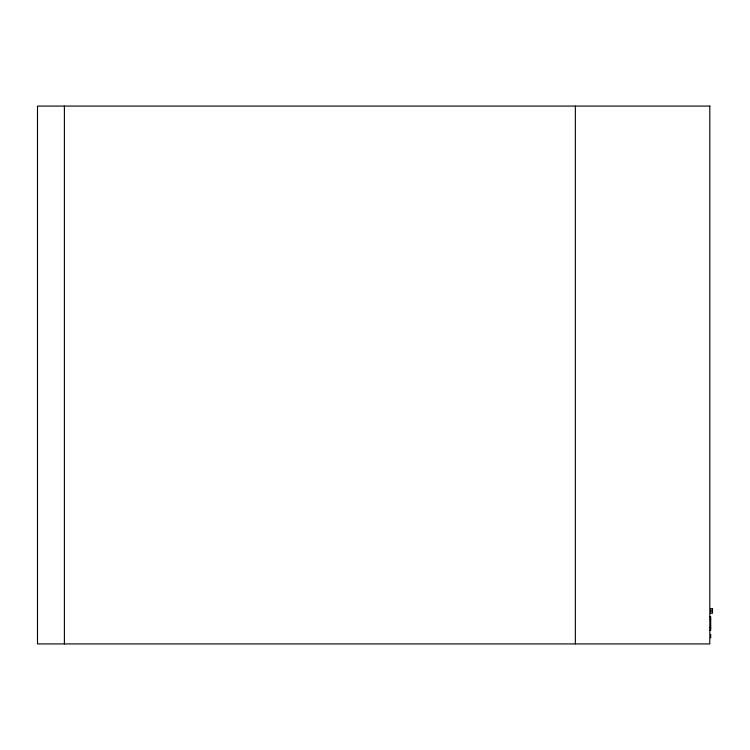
<?xml version="1.0" encoding="UTF-8"?>
<svg xmlns="http://www.w3.org/2000/svg" width="750" height="750" viewBox="0 0 750 750"><rect width="100%" height="100%" fill="white"/><g stroke="black" fill="none" stroke-linecap="round" stroke-linejoin="round"><path stroke-width="1.12" d="M709.809 616.8L710.709 616.8L710.709 630.244L709.809 630.244M709.809 619.491L710.709 619.491M709.809 627.562L710.709 627.562M712.322 610.528L712.322 611.419M710.887 610.528L710.887 611.419M710.709 634.322L710.709 637.913M575.353 106.078L575.353 643.922M64.397 106.078L64.397 643.922M709.809 106.078L37.5 106.078L37.5 643.922L709.809 643.922L709.809 106.078M712.5 608.738L710.709 608.738L710.709 613.219L712.5 613.219L712.5 608.738"/></g></svg>
